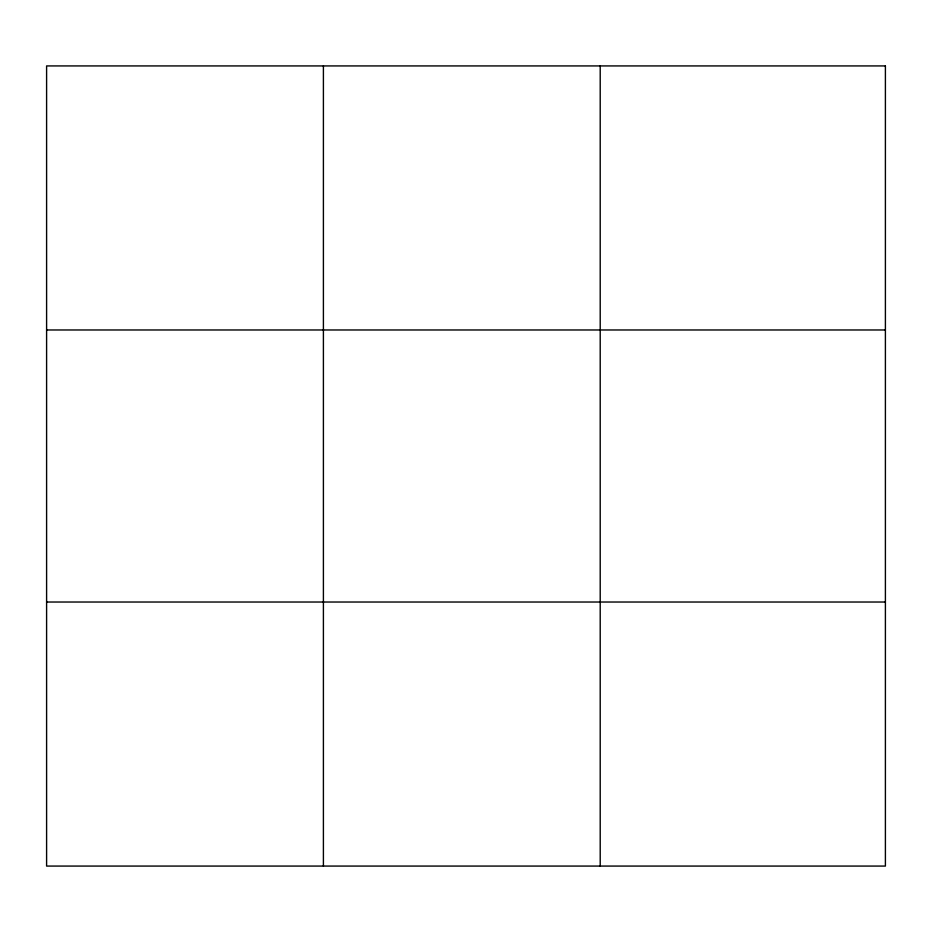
<?xml version="1.0" encoding="UTF-8"?>
<svg xmlns="http://www.w3.org/2000/svg" width="932" height="932" viewBox="0 0 932 932"><rect width="100%" height="100%" fill="white"/><g stroke="black" fill="none" stroke-linecap="round" stroke-linejoin="round"><path stroke-width="1.4" d="M323.404 65.927L323.404 866.073M600.208 65.927L600.208 866.073M46.6 329.975L885.4 329.975M46.6 602.025L885.4 602.025M885.4 65.927L885.4 866.073L46.6 866.073L46.6 65.927L885.4 65.927"/></g></svg>
